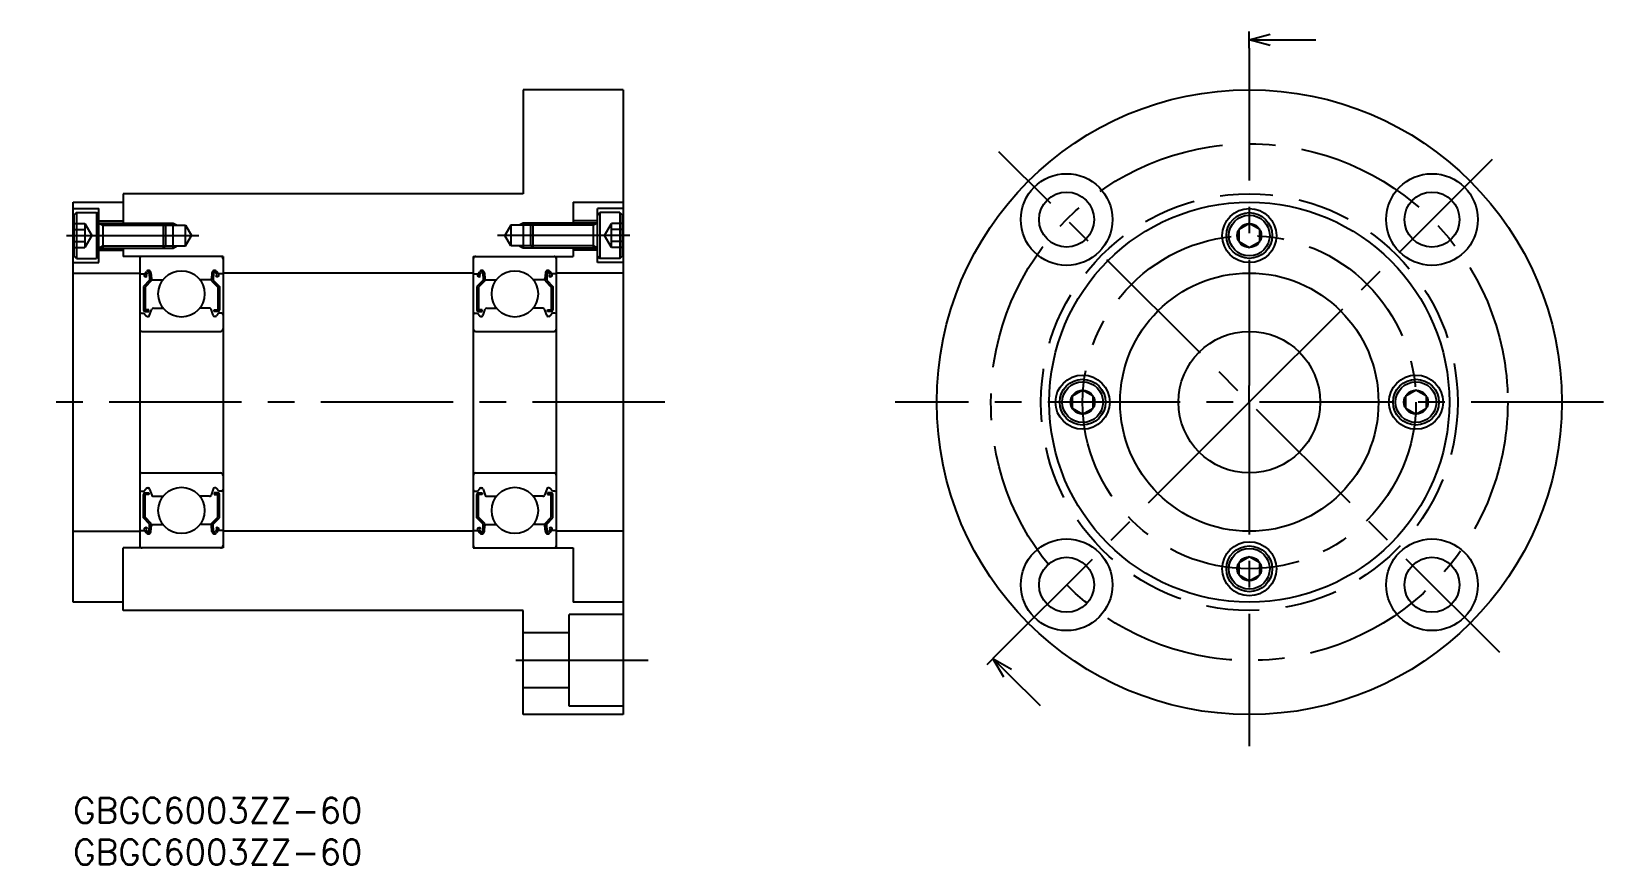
# Model space of a CAD drawing. Extents: x -5 to 184, y -8 to 92.
import ezdxf

# ---------------------------------------------------------------- set-up
doc = ezdxf.new("R2010")
doc.units = 0
doc.header["$LTSCALE"] = 0.5
doc.linetypes.add('CENTER', pattern=[50.8, 31.75, -6.35, 6.35, -6.35])
doc.linetypes.add('DASHED', pattern=[19.05, 12.7, -6.35])
doc.layers.get('0').update_dxf_attribs({"linetype": 'CONTINUOUS'})
for name, color, linetype in [('MSM_CENTER', 1, 'CENTER'), ('MSM_CONTINUOUS', 7, 'CONTINUOUS'), ('MSM_DASHED', 4, 'DASHED'), ('MSM_NARROW', 5, 'CONTINUOUS'), ('MSM_PART_NUMBER', 7, 'CONTINUOUS')]:
    doc.layers.add(name, color=color, linetype=linetype)
doc.styles.get("Standard").update_dxf_attribs({"font": 'txt.shx', "height": 3, "bigfont": 'bigfont.shx'})

# ---------------------------------------------------------------- blocks, each defined once
blk = doc.blocks.new('*U7')
at = {"layer": 'MSM_PART_NUMBER'}
blk.add_text('GBGC6003ZZ-60', height=3, dxfattribs=at).set_placement((0, -3))
blk = doc.blocks.new('*U8')
at = {"layer": 'MSM_PART_NUMBER'}
blk.add_text('GBGC6003ZZ-60', height=3, dxfattribs=at).set_placement((0, -8))
blk = doc.blocks.new('_OPEN30')
at = {"color": 0, "linetype": 'BYBLOCK'}
for p, q in [((-1, 0.268), (0, 0)), ((0, 0), (-1, -0.268)), ((0, 0), (-1, 0))]:
    blk.add_line(p, q, dxfattribs=at)
blk = doc.blocks.new('*U2')
at = {"color": 7, "linetype": 'CONTINUOUS'}
blk.add_lwpolyline([(595.34, 147.9), (600.84, 147.9)], dxfattribs=at)
at = {"color": 7, "linetype": 'CONTINUOUS', "xscale": 2.5, "yscale": 2.5, "zscale": 2.5, "rotation": 180}
blk.add_blockref('_OPEN30', (592.84, 147.9), dxfattribs=at)
blk = doc.blocks.new('*U1')
at = {"color": 7, "linetype": 'CONTINUOUS'}
blk.add_lwpolyline([(595.34, 94.1), (600.84, 94.1)], dxfattribs=at)
at = {"color": 7, "linetype": 'CONTINUOUS', "xscale": 2.5, "yscale": 2.5, "zscale": 2.5, "rotation": 180}
blk.add_blockref('_OPEN30', (592.84, 94.1), dxfattribs=at)

msp = doc.modelspace()

# ---------------------------------------------------------------- linework, layer by layer
at = {"layer": 'MSM_CENTER'}
for p, q in [((141.12, 90), (141.12, 49.5)), ((171.18, 17.45), (111.07, 77.55)), ((141.12, 47.5), (171.18, 77.55)), ((-0.8, 67.5), (15.21, 67.5)), ((66.8, 67.5), (50.79, 67.5)), ((71, 47.5), (-5, 47.5)), ((183.62, 47.5), (98.62, 47.5)), ((141.12, 47.5), (141.12, 5)), ((111.07, 17.45), (139.71, 46.09)), ((69, 16.5), (51, 16.5))]:
    msp.add_line(p, q, dxfattribs=at)
for radius in [31, 20]:
    msp.add_circle((141.12, 47.5), radius, dxfattribs=at)
at = {"layer": 'MSM_CONTINUOUS'}
for p, q in [((141.12, 90), (141.12, 92)), ((66, 85), (54, 85)), ((54, 85), (54, 72.5)), ((66, 85), (66, 10)), ((54, 72.5), (6, 72.5)), ((6, 72.5), (6, 69)), ((0, 71.5), (6, 71.5)), ((0, 23.5), (0, 71.5)), ((0, 70.75), (3.1, 70.75)), ((0.4, 70.25), (0.1, 69.95)), ((0.1, 69.95), (0.1, 65.05)), ((0.4, 70.25), (2.8, 70.25)), ((0.4, 70.25), (0.4, 64.75)), ((3.1, 69.95), (2.8, 70.25)), ((2.8, 70.25), (2.8, 64.75)), ((3.1, 64.25), (3.1, 70.75)), ((60, 71.5), (60, 69)), ((60, 71.5), (66, 71.5)), ((66, 70.75), (62.9, 70.75)), ((62.9, 64.25), (62.9, 70.75)), ((62.9, 69.95), (63.2, 70.25)), ((65.6, 70.25), (63.2, 70.25)), ((63.2, 70.25), (63.2, 64.75)), ((65.6, 70.25), (65.9, 69.95)), ((65.6, 70.25), (65.6, 64.75)), ((65.9, 65.05), (65.9, 69.95)), ((3.1, 69.25), (6, 69.25)), ((3.1, 69), (10.83, 69)), ((3.57, 69), (3.57, 66)), ((10.83, 66), (10.83, 69)), ((10.83, 69), (11.1, 68.73)), ((11.1, 68.73), (13.5, 68.73)), ((11.1, 68.73), (11.1, 66.27)), ((12, 66), (12, 69)), ((13.5, 66.27), (13.5, 68.73)), ((13.5, 68.73), (14.21, 67.5)), ((52.5, 68.73), (51.79, 67.5)), ((54.9, 68.73), (52.5, 68.73)), ((52.5, 68.73), (52.5, 66.27)), ((54, 69), (54, 66)), ((54.9, 68.73), (55.17, 69)), ((54.9, 66.27), (54.9, 68.73)), ((62.9, 69), (55.17, 69)), ((55.17, 69), (55.17, 66)), ((62.9, 69.25), (60, 69.25)), ((62.43, 66), (62.43, 69)), ((141.12, 68.94), (139.87, 68.22)), ((139.87, 68.22), (139.87, 66.78)), ((142.37, 68.22), (141.12, 68.94)), ((142.37, 66.78), (142.37, 68.22)), ((11.1, 66.27), (10.83, 66)), ((11.1, 66.27), (13.5, 66.27)), ((13.5, 66.27), (14.21, 67.5)), ((52.5, 66.27), (51.79, 67.5)), ((54.9, 66.27), (52.5, 66.27)), ((55.17, 66), (54.9, 66.27)), ((139.87, 66.78), (141.12, 66.06)), ((141.12, 66.06), (142.37, 66.78)), ((0, 64.25), (3.1, 64.25)), ((0.4, 64.75), (0.1, 65.05)), ((0.4, 64.75), (2.8, 64.75)), ((3.1, 65.05), (2.8, 64.75)), ((3.1, 66), (10.83, 66)), ((3.1, 65.75), (6, 65.75)), ((6, 66), (6, 65)), ((18, 65), (6, 65)), ((8, 65), (8, 30)), ((18, 65), (18, 30)), ((48, 65), (60, 65)), ((48, 65), (48, 30)), ((62.9, 66), (55.17, 66)), ((58, 30), (58, 65)), ((60, 66), (60, 65)), ((62.9, 65.75), (60, 65.75)), ((62.9, 65.05), (63.2, 64.75)), ((66, 64.25), (62.9, 64.25)), ((65.6, 64.75), (63.2, 64.75)), ((65.6, 64.75), (65.9, 65.05)), ((0, 63), (8, 63)), ((8.1, 62.9), (8.56, 62.9)), ((8.56, 62.9), (8.81, 63.2)), ((8.74, 62.49), (8.58, 62.62)), ((8.71, 62.77), (8.96, 63.07)), ((8.87, 62.64), (8.71, 62.77)), ((8.74, 62.49), (8.87, 62.64)), ((9.14, 63.01), (9.18, 62.13)), ((9.34, 63.03), (9.4, 62.29)), ((9.38, 62.52), (9.38, 62.05)), ((16.66, 63.03), (16.6, 62.29)), ((16.62, 62.52), (16.62, 62.05)), ((16.86, 63.01), (16.82, 62.13)), ((17.29, 62.77), (17.04, 63.07)), ((17.13, 62.64), (17.29, 62.77)), ((17.26, 62.49), (17.13, 62.64)), ((17.44, 62.9), (17.19, 63.2)), ((17.26, 62.49), (17.42, 62.62)), ((17.9, 62.9), (17.44, 62.9)), ((48, 63), (18, 63)), ((48.1, 62.9), (48.56, 62.9)), ((48.56, 62.9), (48.81, 63.2)), ((48.74, 62.49), (48.58, 62.62)), ((48.71, 62.77), (48.96, 63.07)), ((48.87, 62.64), (48.71, 62.77)), ((48.74, 62.49), (48.87, 62.64)), ((49.14, 63.01), (49.18, 62.13)), ((49.34, 63.03), (49.4, 62.29)), ((49.38, 62.52), (49.38, 62.05)), ((56.66, 63.03), (56.6, 62.29)), ((56.62, 62.52), (56.62, 62.05)), ((56.86, 63.01), (56.82, 62.13)), ((57.29, 62.77), (57.04, 63.07)), ((57.13, 62.64), (57.29, 62.77)), ((57.26, 62.49), (57.13, 62.64)), ((57.44, 62.9), (57.19, 63.2)), ((57.26, 62.49), (57.42, 62.62)), ((57.9, 62.9), (57.44, 62.9)), ((66, 63), (58, 63)), ((9.18, 62.13), (8.43, 61.38)), ((8.43, 61.38), (8.43, 58.6)), ((9.38, 62.05), (8.63, 61.3)), ((8.63, 61.3), (8.63, 58.6)), ((9.5, 62.2), (10.8, 62.2)), ((16.5, 62.2), (15.2, 62.2)), ((16.62, 62.05), (17.37, 61.3)), ((16.82, 62.13), (17.57, 61.38)), ((17.37, 61.3), (17.37, 58.6)), ((17.57, 61.38), (17.57, 58.6)), ((49.18, 62.13), (48.43, 61.38)), ((48.43, 61.38), (48.43, 58.6)), ((49.38, 62.05), (48.63, 61.3)), ((48.63, 61.3), (48.63, 58.6)), ((49.5, 62.2), (50.8, 62.2)), ((56.5, 62.2), (55.2, 62.2)), ((56.62, 62.05), (57.37, 61.3)), ((56.82, 62.13), (57.57, 61.38)), ((57.37, 61.3), (57.37, 58.6)), ((57.57, 61.38), (57.57, 58.6)), ((9.08, 58.6), (8.63, 58.6)), ((9.08, 58.4), (9.08, 58.6)), ((9.18, 57.93), (9.45, 58.67)), ((9.64, 58.8), (10.8, 58.8)), ((16.36, 58.8), (15.2, 58.8)), ((16.82, 57.93), (16.55, 58.67)), ((16.92, 58.6), (17.37, 58.6)), ((16.92, 58.4), (16.92, 58.6)), ((49.08, 58.6), (48.63, 58.6)), ((49.08, 58.4), (49.08, 58.6)), ((49.18, 57.93), (49.45, 58.67)), ((49.64, 58.8), (50.8, 58.8)), ((56.36, 58.8), (55.2, 58.8)), ((56.82, 57.93), (56.55, 58.67)), ((56.92, 58.6), (57.37, 58.6)), ((56.92, 58.4), (56.92, 58.6)), ((8.2, 58.2), (8.5, 58.2)), ((8.5, 58.2), (8.78, 57.87)), ((8.63, 58.4), (9.08, 58.4)), ((8.93, 57.8), (8.99, 57.8)), ((17.37, 58.4), (16.92, 58.4)), ((17.07, 57.8), (17.01, 57.8)), ((17.5, 58.2), (17.22, 57.87)), ((17.8, 58.2), (17.5, 58.2)), ((48.2, 58.2), (48.5, 58.2)), ((48.5, 58.2), (48.78, 57.87)), ((48.63, 58.4), (49.08, 58.4)), ((48.93, 57.8), (48.99, 57.8)), ((57.37, 58.4), (56.92, 58.4)), ((57.07, 57.8), (57.01, 57.8)), ((57.5, 58.2), (57.22, 57.87)), ((57.8, 58.2), (57.5, 58.2)), ((8.3, 56), (17.7, 56)), ((48.3, 56), (57.7, 56)), ((141.12, 47.5), (141.12, 49.5)), ((121.12, 48.94), (119.87, 48.22)), ((119.87, 48.22), (119.87, 46.78)), ((122.37, 48.22), (121.12, 48.94)), ((122.37, 46.78), (122.37, 48.22)), ((139.71, 46.09), (141.12, 47.5)), ((161.12, 48.94), (159.87, 48.22)), ((159.87, 48.22), (159.87, 46.78)), ((162.37, 48.22), (161.12, 48.94)), ((162.37, 46.78), (162.37, 48.22)), ((119.87, 46.78), (121.12, 46.06)), ((121.12, 46.06), (122.37, 46.78)), ((159.87, 46.78), (161.12, 46.06)), ((161.12, 46.06), (162.37, 46.78)), ((8.3, 39), (17.7, 39)), ((48.3, 39), (57.7, 39)), ((8.2, 36.8), (8.5, 36.8)), ((8.43, 33.62), (8.43, 36.4)), ((8.5, 36.8), (8.78, 37.13)), ((8.63, 36.6), (9.08, 36.6)), ((8.63, 33.7), (8.63, 36.4)), ((9.08, 36.4), (8.63, 36.4)), ((8.93, 37.2), (8.99, 37.2)), ((9.08, 36.6), (9.08, 36.4)), ((9.18, 37.07), (9.45, 36.33)), ((9.64, 36.2), (10.8, 36.2)), ((16.36, 36.2), (15.2, 36.2)), ((16.82, 37.07), (16.55, 36.33)), ((16.92, 36.6), (16.92, 36.4)), ((17.37, 36.6), (16.92, 36.6)), ((16.92, 36.4), (17.37, 36.4)), ((17.07, 37.2), (17.01, 37.2)), ((17.5, 36.8), (17.22, 37.13)), ((17.37, 33.7), (17.37, 36.4)), ((17.8, 36.8), (17.5, 36.8)), ((17.57, 33.62), (17.57, 36.4)), ((48.2, 36.8), (48.5, 36.8)), ((48.43, 33.62), (48.43, 36.4)), ((48.5, 36.8), (48.78, 37.13)), ((48.63, 36.6), (49.08, 36.6)), ((48.63, 33.7), (48.63, 36.4)), ((49.08, 36.4), (48.63, 36.4)), ((48.93, 37.2), (48.99, 37.2)), ((49.08, 36.6), (49.08, 36.4)), ((49.18, 37.07), (49.45, 36.33)), ((49.64, 36.2), (50.8, 36.2)), ((56.36, 36.2), (55.2, 36.2)), ((56.82, 37.07), (56.55, 36.33)), ((56.92, 36.6), (56.92, 36.4)), ((57.37, 36.6), (56.92, 36.6)), ((56.92, 36.4), (57.37, 36.4)), ((57.07, 37.2), (57.01, 37.2)), ((57.5, 36.8), (57.22, 37.13)), ((57.37, 33.7), (57.37, 36.4)), ((57.8, 36.8), (57.5, 36.8)), ((57.57, 33.62), (57.57, 36.4)), ((8.1, 32.1), (8.56, 32.1)), ((9.18, 32.87), (8.43, 33.62)), ((8.56, 32.1), (8.81, 31.8)), ((8.74, 32.51), (8.58, 32.38)), ((9.38, 32.95), (8.63, 33.7)), ((8.87, 32.36), (8.71, 32.23)), ((8.71, 32.23), (8.96, 31.93)), ((8.74, 32.51), (8.87, 32.36)), ((9.14, 31.99), (9.18, 32.87)), ((9.34, 31.97), (9.4, 32.71)), ((9.38, 32.48), (9.38, 32.95)), ((9.5, 32.8), (10.8, 32.8)), ((16.5, 32.8), (15.2, 32.8)), ((16.66, 31.97), (16.6, 32.71)), ((16.62, 32.95), (17.37, 33.7)), ((16.62, 32.48), (16.62, 32.95)), ((16.82, 32.87), (17.57, 33.62)), ((16.86, 31.99), (16.82, 32.87)), ((17.29, 32.23), (17.04, 31.93)), ((17.26, 32.51), (17.13, 32.36)), ((17.13, 32.36), (17.29, 32.23)), ((17.44, 32.1), (17.19, 31.8)), ((17.26, 32.51), (17.42, 32.38)), ((17.9, 32.1), (17.44, 32.1)), ((48.1, 32.1), (48.56, 32.1)), ((49.18, 32.87), (48.43, 33.62)), ((48.56, 32.1), (48.81, 31.8)), ((48.74, 32.51), (48.58, 32.38)), ((49.38, 32.95), (48.63, 33.7)), ((48.87, 32.36), (48.71, 32.23)), ((48.71, 32.23), (48.96, 31.93)), ((48.74, 32.51), (48.87, 32.36)), ((49.14, 31.99), (49.18, 32.87)), ((49.34, 31.97), (49.4, 32.71)), ((49.38, 32.48), (49.38, 32.95)), ((49.5, 32.8), (50.8, 32.8)), ((56.5, 32.8), (55.2, 32.8)), ((56.66, 31.97), (56.6, 32.71)), ((56.62, 32.95), (57.37, 33.7)), ((56.62, 32.48), (56.62, 32.95)), ((56.82, 32.87), (57.57, 33.62)), ((56.86, 31.99), (56.82, 32.87)), ((57.29, 32.23), (57.04, 31.93)), ((57.26, 32.51), (57.13, 32.36)), ((57.13, 32.36), (57.29, 32.23)), ((57.44, 32.1), (57.19, 31.8)), ((57.26, 32.51), (57.42, 32.38)), ((57.9, 32.1), (57.44, 32.1)), ((0, 32), (8, 32)), ((48, 32), (18, 32)), ((66, 32), (58, 32)), ((18, 30), (6, 30)), ((6, 22.5), (6, 30)), ((48, 30), (60, 30)), ((60, 30), (60, 23.5)), ((141.12, 28.94), (139.87, 28.22)), ((142.37, 28.22), (141.12, 28.94)), ((139.87, 28.22), (139.87, 26.78)), ((139.87, 26.78), (141.12, 26.06)), ((141.12, 26.06), (142.37, 26.78)), ((142.37, 26.78), (142.37, 28.22)), ((6, 23.5), (0, 23.5)), ((66, 23.5), (60, 23.5)), ((54, 22.5), (6, 22.5)), ((54, 10), (54, 22.5)), ((66, 22), (59.5, 22)), ((59.5, 11), (59.5, 22)), ((59.5, 19.8), (54, 19.8)), ((109.66, 16.03), (111.07, 17.45)), ((59.5, 13.2), (54, 13.2)), ((66, 10), (54, 10)), ((66, 11), (59.5, 11))]:
    msp.add_line(p, q, dxfattribs=at)
for centre, radius in [((141.12, 47.5), 37.5), ((119.2, 69.42), 5.5), ((163.04, 69.42), 5.5), ((119.2, 69.42), 3.3), ((163.04, 69.42), 3.3), ((141.12, 47.5), 24), ((141.12, 67.5), 3.25), ((141.12, 67.5), 2.75), ((141.12, 67.5), 2.45), ((141.12, 67.5), 1.44), ((13, 60.5), 2.78), ((53, 60.5), 2.78), ((141.12, 47.5), 15.5), ((141.12, 47.5), 8.5), ((121.12, 47.5), 3.25), ((121.12, 47.5), 2.75), ((121.12, 47.5), 2.45), ((161.12, 47.5), 3.25), ((161.12, 47.5), 2.75), ((161.12, 47.5), 2.45), ((121.12, 47.5), 1.44), ((161.12, 47.5), 1.44), ((13, 34.5), 2.78), ((53, 34.5), 2.78), ((119.2, 25.58), 5.5), ((141.12, 27.5), 3.25), ((141.12, 27.5), 2.75), ((163.04, 25.58), 5.5), ((119.2, 25.58), 3.3), ((141.12, 27.5), 2.45), ((141.12, 27.5), 1.44), ((163.04, 25.58), 3.3)]:
    msp.add_circle(centre, radius, dxfattribs=at)
for centre, radius, start, end in [((8.3, 64.7), 0.3, 90, 180), ((17.7, 64.7), 0.3, 0, 90), ((48.3, 64.7), 0.3, 90, 180), ((57.7, 64.7), 0.3, 0, 90), ((8.1, 63), 0.1, 180, 270), ((8.71, 62.77), 0.2, 140.0031, 230.0823), ((9.04, 63), 0.3, 4.9967, 140.0033), ((9.04, 63.01), 0.1, 2.8196, 140.0014), ((9.5, 62.3), 0.1, 184.9968, 270), ((16.5, 62.3), 0.1, 270, 355.0032), ((16.96, 63), 0.3, 39.9967, 175.0033), ((16.96, 63.01), 0.1, 39.9986, 177.1804), ((17.29, 62.77), 0.2, 309.9177, 39.9969), ((17.9, 63), 0.1, 270, 0), ((48.1, 63), 0.1, 180, 270), ((48.71, 62.77), 0.2, 140.0031, 230.0823), ((49.04, 63), 0.3, 4.9967, 140.0033), ((49.04, 63.01), 0.1, 2.8196, 140.0014), ((49.5, 62.3), 0.1, 184.9968, 270), ((56.5, 62.3), 0.1, 270, 355.0032), ((56.96, 63), 0.3, 39.9967, 175.0033), ((56.96, 63.01), 0.1, 39.9986, 177.1804), ((57.29, 62.77), 0.2, 309.9177, 39.9969), ((57.9, 63), 0.1, 270, 0), ((8.63, 58.6), 0.2, 180, 270), ((9.64, 58.6), 0.2, 89.9999, 159.9926), ((16.36, 58.6), 0.2, 20.0074, 90.0001), ((17.37, 58.6), 0.2, 270, 0), ((48.63, 58.6), 0.2, 180, 270), ((49.64, 58.6), 0.2, 89.9999, 159.9926), ((56.36, 58.6), 0.2, 20.0074, 90.0001), ((57.37, 58.6), 0.2, 270, 0), ((8.2, 58), 0.2, 90, 180), ((8.93, 58), 0.2, 219.9947, 270), ((8.99, 58), 0.2, 270, 339.9921), ((17.01, 58), 0.2, 200.0079, 270), ((17.07, 58), 0.2, 270, 320.0053), ((17.8, 58), 0.2, 0, 90), ((48.2, 58), 0.2, 90, 180), ((48.93, 58), 0.2, 219.9947, 270), ((48.99, 58), 0.2, 270, 339.9921), ((57.01, 58), 0.2, 200.0079, 270), ((57.07, 58), 0.2, 270, 320.0053), ((57.8, 58), 0.2, 0, 90), ((8.3, 56.3), 0.3, 180, 270), ((17.7, 56.3), 0.3, 270, 0), ((48.3, 56.3), 0.3, 180, 270), ((57.7, 56.3), 0.3, 270, 0), ((8.3, 38.7), 0.3, 90, 180), ((17.7, 38.7), 0.3, 0, 90), ((48.3, 38.7), 0.3, 90, 180), ((57.7, 38.7), 0.3, 0, 90), ((8.2, 37), 0.2, 180, 270), ((8.63, 36.4), 0.2, 90, 180), ((8.93, 37), 0.2, 90, 140.0053), ((8.99, 37), 0.2, 20.0079, 90), ((9.64, 36.4), 0.2, 200.0074, 270.0001), ((16.36, 36.4), 0.2, 269.9999, 339.9926), ((17.01, 37), 0.2, 90, 159.9921), ((17.07, 37), 0.2, 39.9947, 90), ((17.37, 36.4), 0.2, 360, 90), ((17.8, 37), 0.2, 270, 360), ((48.2, 37), 0.2, 180, 270), ((48.63, 36.4), 0.2, 90, 180), ((48.93, 37), 0.2, 90, 140.0053), ((48.99, 37), 0.2, 20.0079, 90), ((49.64, 36.4), 0.2, 200.0074, 270.0001), ((56.36, 36.4), 0.2, 269.9999, 339.9926), ((57.01, 37), 0.2, 90, 159.9921), ((57.07, 37), 0.2, 39.9947, 90), ((57.37, 36.4), 0.2, 360, 90), ((57.8, 37), 0.2, 270, 360), ((8.1, 32), 0.1, 90, 180), ((8.71, 32.23), 0.2, 129.9177, 219.9969), ((9.5, 32.7), 0.1, 90, 175.0032), ((16.5, 32.7), 0.1, 4.9968, 90), ((17.29, 32.23), 0.2, 320.0031, 50.0823), ((17.9, 32), 0.1, 360, 90), ((48.1, 32), 0.1, 90, 180), ((48.71, 32.23), 0.2, 129.9177, 219.9969), ((49.5, 32.7), 0.1, 90, 175.0032), ((56.5, 32.7), 0.1, 4.9968, 90), ((57.29, 32.23), 0.2, 320.0031, 50.0823), ((57.9, 32), 0.1, 360, 90), ((8.3, 30.3), 0.3, 180, 270), ((9.04, 32), 0.3, 219.9967, 355.0033), ((9.04, 31.99), 0.1, 219.9986, 357.1804), ((16.96, 32), 0.3, 184.9967, 320.0033), ((16.96, 31.99), 0.1, 182.8196, 320.0014), ((17.7, 30.3), 0.3, 270, 0), ((48.3, 30.3), 0.3, 180, 270), ((49.04, 32), 0.3, 219.9967, 355.0033), ((49.04, 31.99), 0.1, 219.9986, 357.1804), ((56.96, 32), 0.3, 184.9967, 320.0033), ((56.96, 31.99), 0.1, 182.8196, 320.0014), ((57.7, 30.3), 0.3, 270, 0)]:
    msp.add_arc(centre, radius, start, end, dxfattribs=at)
at = {"layer": 'MSM_DASHED'}
for p, q in [((0.1, 68.94), (1.4, 68.94)), ((0.1, 68.22), (1.4, 68.22)), ((1.4, 68.94), (1.4, 66.06)), ((1.4, 68.94), (2.23, 67.5)), ((63.77, 67.5), (64.6, 68.94)), ((64.6, 66.06), (64.6, 68.94)), ((65.9, 68.94), (64.6, 68.94)), ((65.9, 68.22), (64.6, 68.22)), ((0.1, 66.78), (1.4, 66.78)), ((0.1, 66.06), (1.4, 66.06)), ((2.23, 67.5), (1.4, 66.06)), ((64.6, 66.06), (63.77, 67.5)), ((65.9, 66.78), (64.6, 66.78)), ((65.9, 66.06), (64.6, 66.06))]:
    msp.add_line(p, q, dxfattribs=at)
msp.add_circle((141.12, 47.5), 25, dxfattribs=at)
at = {"layer": 'MSM_NARROW'}
for p, q in [((3.1, 69), (3.57, 68.73)), ((3.57, 68.73), (11.1, 68.73)), ((10.83, 69), (12, 69)), ((12, 69), (12.47, 68.73)), ((54, 69), (53.53, 68.73)), ((55.17, 69), (54, 69)), ((62.43, 68.73), (54.9, 68.73)), ((62.9, 69), (62.43, 68.73)), ((3.1, 66), (3.57, 66.27)), ((3.57, 66.27), (11.1, 66.27)), ((12, 66), (12.47, 66.27)), ((54, 66), (53.53, 66.27)), ((62.43, 66.27), (54.9, 66.27)), ((62.9, 66), (62.43, 66.27)), ((10.83, 66), (12, 66)), ((55.17, 66), (54, 66))]:
    msp.add_line(p, q, dxfattribs=at)

# ---------------------------------------------------------------- block references
at = {"layer": 'MSM_CONTINUOUS'}
for name, p in [('*U2', (-451.72, -56.9)), ('*U7', (0, 0)), ('*U8', (0, 0))]:
    msp.add_blockref(name, p, dxfattribs=at)
at = {"layer": 'MSM_CONTINUOUS', "rotation": 315}
msp.add_blockref('*U1', (-375.38, 369.41), dxfattribs=at)

doc.saveas('drawing.dxf')
